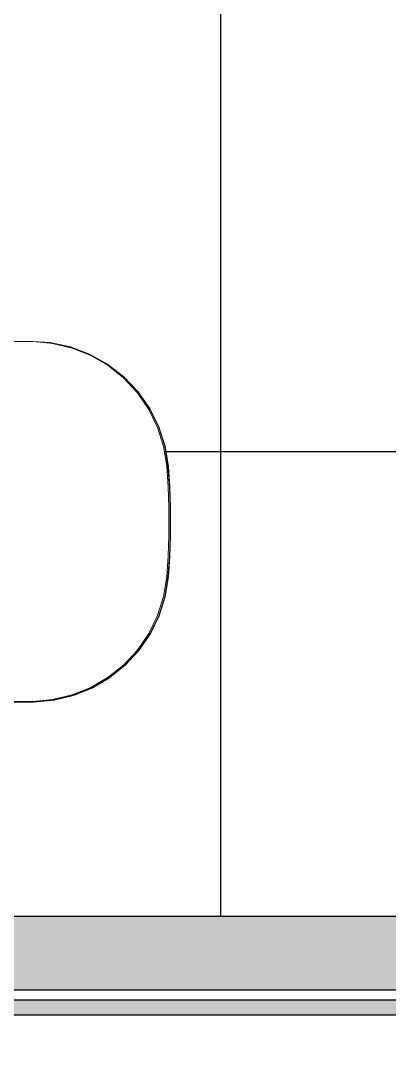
# Model space of a CAD drawing. Header units: millimetres. Extents: x 81693 to 98868, y 6565 to 11437.
# Drawn here: x 94736.7 to 94761.6, y 9782 to 9851.9 of the extents above; entities that cross this region are included whole.
import ezdxf

# ---------------------------------------------------------------- set-up
doc = ezdxf.new("R2010")
doc.units = ezdxf.units.MM
doc.layers.add('Hachuria - Moveis', color=1, linetype='Continuous')
doc.layers.add('Piso', color=55, linetype='Continuous')
for name, color, linetype, lineweight in [('Moveis', 1, 'Continuous', 9), ('Parede Baixa', 5, 'Continuous', 50), ('Pisos Externos', 15, 'Continuous', 9)]:
    doc.layers.add(name, color=color, linetype=linetype, lineweight=lineweight)

# ---------------------------------------------------------------- blocks, each defined once
blk = doc.blocks.new('u')
at = {"layer": 'Moveis', "invisible_edges": 3}
for points in [[(12556.06, 3322.43), (12633.55, 3335.55), (12556.09, 3322.4)], [(12556.06, 3322.43), (12633.55, 3335.55), (12556.09, 3322.4)], [(12556.06, 3322.43), (12633.55, 3335.55), (12556.09, 3322.4)], [(12556.06, 3322.43), (12633.55, 3335.55), (12556.09, 3322.4)], [(12556.06, 3322.43), (12633.55, 3335.55), (12556.09, 3322.4)], [(12556.09, 3322.4), (12633.55, 3335.55), (12556.23, 3322.31)], [(12556.09, 3322.4), (12633.55, 3335.55), (12556.23, 3322.31)], [(12556.09, 3322.4), (12633.55, 3335.55), (12556.23, 3322.31)], [(12556.09, 3322.4), (12633.55, 3335.55), (12556.23, 3322.31)], [(12556.09, 3322.4), (12633.55, 3335.55), (12556.23, 3322.31)], [(12556.23, 3322.31), (12633.55, 3335.55), (12556.26, 3322.28)], [(12556.23, 3322.31), (12633.55, 3335.55), (12556.26, 3322.28)], [(12556.23, 3322.31), (12633.55, 3335.55), (12556.26, 3322.28)], [(12556.23, 3322.31), (12633.55, 3335.55), (12556.26, 3322.28)], [(12556.23, 3322.31), (12633.55, 3335.55), (12556.26, 3322.28)], [(12556.26, 3322.28), (12633.55, 3335.55), (12556.36, 3322.19)], [(12556.26, 3322.28), (12633.55, 3335.55), (12556.36, 3322.19)], [(12556.26, 3322.28), (12633.55, 3335.55), (12556.36, 3322.19)], [(12556.26, 3322.28), (12633.55, 3335.55), (12556.36, 3322.19)], [(12556.26, 3322.28), (12633.55, 3335.55), (12556.36, 3322.19)], [(12556.36, 3322.19), (12633.55, 3335.55), (12556.38, 3322.17)], [(12556.36, 3322.19), (12633.55, 3335.55), (12556.38, 3322.17)], [(12556.36, 3322.19), (12633.55, 3335.55), (12556.38, 3322.17)], [(12556.36, 3322.19), (12633.55, 3335.55), (12556.38, 3322.17)], [(12556.36, 3322.19), (12633.55, 3335.55), (12556.38, 3322.17)], [(12556.38, 3322.17), (12633.55, 3335.55), (12556.49, 3322.03)], [(12556.38, 3322.17), (12633.55, 3335.55), (12556.49, 3322.03)], [(12556.38, 3322.17), (12633.55, 3335.55), (12556.49, 3322.03)], [(12556.38, 3322.17), (12633.55, 3335.55), (12556.49, 3322.03)], [(12556.38, 3322.17), (12633.55, 3335.55), (12556.49, 3322.03)], [(12556.49, 3322.03), (12633.55, 3335.55), (12556.59, 3321.88)], [(12556.49, 3322.03), (12633.55, 3335.55), (12556.59, 3321.88)], [(12556.49, 3322.03), (12633.55, 3335.55), (12556.59, 3321.88)], [(12556.49, 3322.03), (12633.55, 3335.55), (12556.59, 3321.88)], [(12556.49, 3322.03), (12633.55, 3335.55), (12556.59, 3321.88)], [(12556.59, 3321.88), (12633.55, 3335.55), (12556.6, 3321.85)], [(12556.59, 3321.88), (12633.55, 3335.55), (12556.6, 3321.85)], [(12556.59, 3321.88), (12633.55, 3335.55), (12556.6, 3321.85)], [(12556.59, 3321.88), (12633.55, 3335.55), (12556.6, 3321.85)], [(12556.59, 3321.88), (12633.55, 3335.55), (12556.6, 3321.85)], [(12556.6, 3321.85), (12633.55, 3335.55), (12556.68, 3321.7)], [(12556.6, 3321.85), (12633.55, 3335.55), (12556.68, 3321.7)], [(12556.6, 3321.85), (12633.55, 3335.55), (12556.68, 3321.7)], [(12556.6, 3321.85), (12633.55, 3335.55), (12556.68, 3321.7)], [(12556.6, 3321.85), (12633.55, 3335.55), (12556.68, 3321.7)], [(12556.68, 3321.7), (12633.55, 3335.55), (12556.68, 3321.68)], [(12556.68, 3321.68), (12633.55, 3335.55), (12556.75, 3321.5)], [(12556.68, 3321.7), (12633.55, 3335.55), (12556.68, 3321.68)], [(12556.68, 3321.68), (12633.55, 3335.55), (12556.75, 3321.5)], [(12556.68, 3321.7), (12633.55, 3335.55), (12556.68, 3321.68)], [(12556.68, 3321.68), (12633.55, 3335.55), (12556.75, 3321.5)], [(12556.68, 3321.7), (12633.55, 3335.55), (12556.68, 3321.68)], [(12556.68, 3321.68), (12633.55, 3335.55), (12556.75, 3321.5)], [(12556.68, 3321.7), (12633.55, 3335.55), (12556.68, 3321.68)], [(12556.68, 3321.68), (12633.55, 3335.55), (12556.75, 3321.5)], [(12556.75, 3321.5), (12633.55, 3335.55), (12556.8, 3321.31)], [(12556.75, 3321.5), (12633.55, 3335.55), (12556.8, 3321.31)], [(12556.75, 3321.5), (12633.55, 3335.55), (12556.8, 3321.31)], [(12556.75, 3321.5), (12633.55, 3335.55), (12556.8, 3321.31)], [(12556.75, 3321.5), (12633.55, 3335.55), (12556.8, 3321.31)], [(12556.8, 3321.31), (12633.55, 3335.55), (12556.82, 3321.11)], [(12556.8, 3321.31), (12633.55, 3335.55), (12556.82, 3321.11)], [(12556.8, 3321.31), (12633.55, 3335.55), (12556.82, 3321.11)], [(12556.8, 3321.31), (12633.55, 3335.55), (12556.82, 3321.11)], [(12556.8, 3321.31), (12633.55, 3335.55), (12556.82, 3321.11)], [(12556.82, 3321.11), (12633.55, 3335.55), (12556.83, 3320.92)], [(12556.82, 3321.11), (12633.55, 3335.55), (12556.83, 3320.92)], [(12556.82, 3321.11), (12633.55, 3335.55), (12556.83, 3320.92)], [(12556.82, 3321.11), (12633.55, 3335.55), (12556.83, 3320.92)], [(12556.82, 3321.11), (12633.55, 3335.55), (12556.83, 3320.92)], [(12556.83, 3320.92), (12633.55, 3335.55), (12556.83, 3308.18)], [(12556.83, 3320.92), (12633.55, 3335.55), (12556.83, 3308.18)], [(12556.83, 3320.92), (12633.55, 3335.55), (12556.83, 3308.18)], [(12556.83, 3320.92), (12633.55, 3335.55), (12556.83, 3308.18)], [(12556.83, 3320.92), (12633.55, 3335.55), (12556.83, 3308.18)]]:
    blk.add_3dface(points, dxfattribs=at)

msp = doc.modelspace()

# ---------------------------------------------------------------- hatches: boundary and pattern name
at = {"layer": 'Piso'}
h = msp.add_hatch(dxfattribs=at)
h.set_pattern_fill('ANSI37', color=256, scale=10, angle=45)
h.set_pattern_definition([(90, (52459.175, 5949.27), (-31.75, 8e-15), []), (180, (52459.175, 5949.27), (-1e-14, -31.75), [])])
edge = h.paths.add_edge_path()
edge.add_line((94806.0791, 9904.7209), (94805.0791, 9904.7209))
edge.add_line((94805.0791, 9904.7209), (94805.0791, 9903.3876))
edge.add_line((94805.0791, 9903.3876), (94798.4125, 9903.3876))
edge.add_line((94798.4125, 9903.3876), (94798.4125, 9856.3876))
edge.add_line((94798.4125, 9856.3876), (94800.7458, 9856.3876))
edge.add_line((94800.7458, 9856.3876), (94800.7458, 9857.3876))
edge.add_arc((94801.4125, 9857.3876), 0.6667, 90, 180, ccw=False)
edge.add_line((94801.4125, 9858.0542), (94802.8363, 9858.0542))
edge.add_line((94802.8363, 9858.0542), (94802.7911, 9858.009))
edge.add_line((94802.7911, 9858.009), (94803.5101, 9857.29))
edge.add_line((94803.5101, 9857.29), (94803.7458, 9856.7209))
edge.add_arc((94803.7458, 9856.3876), 0.3333, 0, 90, ccw=False)
edge.add_line((94804.0791, 9856.3876), (94804.0791, 9854.7209))
edge.add_arc((94803.7458, 9854.7209), 0.3333, -90, 0, ccw=False)
edge.add_line((94803.7458, 9854.3876), (94803.5101, 9853.8185))
edge.add_line((94803.5101, 9853.8185), (94802.7458, 9853.0542))
edge.add_line((94802.7458, 9853.0542), (94801.4125, 9853.0542))
edge.add_arc((94801.4125, 9853.7209), 0.6667, 180, 270, ccw=False)
edge.add_line((94800.7458, 9853.7209), (94800.7458, 9854.7209))
edge.add_line((94800.7458, 9854.7209), (94798.4125, 9854.7209))
edge.add_line((94798.4125, 9854.7209), (94798.4125, 9852.0542))
edge.add_line((94798.4125, 9852.0542), (94796.4125, 9852.0542))
edge.add_arc((94796.4125, 9904.7209), 52.6667, 181.450681, 270, ccw=False)
edge.add_line((94743.7627, 9903.3876), (94737.0791, 9903.3876))
edge.add_line((94737.0791, 9903.3876), (94737.0791, 9904.7209))
edge.add_line((94737.0791, 9904.7209), (94736.0791, 9904.7209))
edge.add_line((94736.0791, 9904.7209), (94736.0791, 9844.7209))
edge.add_line((94736.0791, 9844.7209), (94706.0791, 9844.7209))
edge.add_line((94706.0791, 9844.7209), (94706.0791, 9843.9373))
edge.add_line((94706.0791, 9843.9373), (94708.7216, 9843.9373))
edge.add_line((94708.7216, 9843.9373), (94708.7216, 9843.9209))
edge.add_line((94708.7216, 9843.9209), (94708.7216, 9842.7985))
edge.add_line((94708.7216, 9842.7985), (94708.9155, 9842.6667))
edge.add_line((94708.9155, 9842.6667), (94709.0733, 9842.4759))
edge.add_line((94709.0733, 9842.4759), (94709.0995, 9842.4235))
edge.add_line((94709.0995, 9842.4235), (94709.1421, 9842.3566))
edge.add_line((94709.1421, 9842.3566), (94709.2339, 9842.0998))
edge.add_line((94709.2339, 9842.0998), (94709.2812, 9841.7717))
edge.add_line((94709.2812, 9841.7717), (94709.2686, 9841.7711))
edge.add_line((94709.2686, 9841.7711), (94709.2686, 9833.1241))
edge.add_line((94709.2686, 9833.1241), (94709.1937, 9832.8199))
edge.add_line((94709.1937, 9832.8199), (94709.115, 9832.663))
edge.add_line((94709.115, 9832.663), (94709.0915, 9832.6017))
edge.add_line((94709.0915, 9832.6017), (94708.9155, 9832.3889))
edge.add_line((94708.9155, 9832.3889), (94708.6981, 9832.2411))
edge.add_line((94708.6981, 9832.2411), (94708.5544, 9832.2058))
edge.add_line((94708.5544, 9832.2058), (94708.3706, 9832.1408))
edge.add_line((94708.3706, 9832.1408), (94708.3923, 9832.1541))
edge.add_line((94708.3923, 9832.1541), (94708.2423, 9832.2828))
edge.add_line((94708.2423, 9832.2828), (94708.192, 9832.5212))
edge.add_line((94708.192, 9832.5212), (94708.3151, 9832.747))
edge.add_line((94708.3151, 9832.747), (94708.398, 9832.7183))
edge.add_line((94708.398, 9832.7183), (94708.424, 9832.7207))
edge.add_line((94708.424, 9832.7207), (94708.448, 9832.7251))
edge.add_line((94708.448, 9832.7251), (94708.5004, 9832.7496))
edge.add_line((94708.5004, 9832.7496), (94708.5517, 9832.7852))
edge.add_line((94708.5517, 9832.7852), (94708.5613, 9832.7957))
edge.add_line((94708.5613, 9832.7957), (94708.6056, 9832.8493))
edge.add_line((94708.6056, 9832.8493), (94708.6444, 9832.9103))
edge.add_line((94708.6444, 9832.9103), (94708.6722, 9832.9642))
edge.add_line((94708.6722, 9832.9642), (94708.6771, 9832.9778))
edge.add_line((94708.6771, 9832.9778), (94708.7033, 9833.0512))
edge.add_line((94708.7033, 9833.0512), (94708.7235, 9833.1397))
edge.add_line((94708.7235, 9833.1397), (94708.7311, 9833.2035))
edge.add_line((94708.7311, 9833.2035), (94708.7354, 9833.2942))
edge.add_line((94708.7354, 9833.2942), (94708.7354, 9841.2706))
edge.add_line((94708.7354, 9841.2706), (94706.0791, 9841.2706))
edge.add_line((94706.0791, 9841.2706), (94706.0791, 9821.3277))
edge.add_line((94706.0791, 9821.3277), (94706.2349, 9821.5307))
edge.add_line((94706.2349, 9821.5307), (94706.4137, 9821.5542))
edge.add_line((94706.4137, 9821.5542), (94707.7889, 9821.5542))
edge.add_line((94707.7889, 9821.5542), (94707.9902, 9821.3998))
edge.add_line((94707.9902, 9821.3998), (94708.0137, 9821.2209))
edge.add_line((94708.0137, 9821.2209), (94708.0137, 9820.5993))
edge.add_line((94708.0137, 9820.5993), (94709.1637, 9820.5993))
edge.add_line((94709.1637, 9820.5993), (94709.345, 9820.5993))
edge.add_line((94709.345, 9820.5993), (94709.345, 9819.3876))
edge.add_line((94709.345, 9819.3876), (94710.6804, 9819.3876))
edge.add_line((94710.6804, 9819.3876), (94710.6804, 9830.2433))
edge.add_line((94710.6804, 9830.2433), (94737.3117, 9830.2433))
edge.add_line((94737.3117, 9830.2433), (94737.5038, 9830.2295))
edge.add_line((94737.5038, 9830.2295), (94738.6954, 9830.1603))
edge.add_line((94738.6954, 9830.1603), (94740.0511, 9829.8714))
edge.add_line((94740.0511, 9829.8714), (94741.3485, 9829.3831))
edge.add_line((94741.3485, 9829.3831), (94742.5583, 9828.7064))
edge.add_line((94742.5583, 9828.7064), (94743.6533, 9827.8564))
edge.add_line((94743.6533, 9827.8564), (94744.609, 9826.8523))
edge.add_line((94744.609, 9826.8523), (94745.4039, 9825.7166))
edge.add_line((94745.4039, 9825.7166), (94746.02, 9824.4749))
edge.add_line((94746.02, 9824.4749), (94746.4437, 9823.155))
edge.add_line((94746.4437, 9823.155), (94746.6652, 9821.7866))
edge.add_line((94746.6652, 9821.7866), (94746.7603, 9820.3999))
edge.add_line((94746.7603, 9820.3999), (94746.8078, 9819.0108))
edge.add_line((94746.8078, 9819.0108), (94746.8137, 9818.3158))
edge.add_line((94746.8137, 9818.3158), (94746.8106, 9817.6692))
edge.add_line((94746.8106, 9817.6692), (94806.0791, 9817.6692))
edge.add_line((94806.0791, 9817.6692), (94806.0791, 9904.7209))
h.paths.add_polyline_path([(94709.2625, 9841.9016), (94709.2339, 9842.0998), (94709.2122, 9842.1605), (94709.2593, 9841.9692)], flags=17)
edge = h.paths.add_edge_path(flags=17)
edge.add_line((94796.4125, 9904.7209), (94743.7458, 9904.7209))
edge.add_arc((94796.4125, 9904.7209), 52.6667, 180, 270)
edge.add_line((94796.4125, 9852.0542), (94796.4125, 9854.7209))
edge.add_line((94796.4125, 9854.7209), (94794.0791, 9854.7209))
edge.add_line((94794.0791, 9854.7209), (94794.0791, 9853.7209))
edge.add_arc((94793.4125, 9853.7209), 0.6667, -90, 0, ccw=False)
edge.add_line((94793.4125, 9853.0542), (94792.0791, 9853.0542))
edge.add_line((94792.0791, 9853.0542), (94791.3148, 9853.8185))
edge.add_line((94791.3148, 9853.8185), (94791.0791, 9854.3876))
edge.add_arc((94791.0791, 9854.7209), 0.3333, 180, 270, ccw=False)
edge.add_line((94790.7458, 9854.7209), (94790.7458, 9856.3876))
edge.add_arc((94791.0791, 9856.3876), 0.3333, 90, 180, ccw=False)
edge.add_line((94791.0791, 9856.7209), (94791.3148, 9857.29))
edge.add_line((94791.3148, 9857.29), (94792.0791, 9858.0542))
edge.add_line((94792.0791, 9858.0542), (94793.4125, 9858.0542))
edge.add_arc((94793.4125, 9857.3876), 0.6667, 0, 90, ccw=False)
edge.add_line((94794.0791, 9857.3876), (94794.0791, 9856.3876))
edge.add_line((94794.0791, 9856.3876), (94796.4125, 9856.3876))
edge.add_line((94796.4125, 9856.3876), (94796.4125, 9904.7209))
edge = h.paths.add_edge_path()
edge.add_line((94806.0791, 9817.6692), (94746.8106, 9817.6692))
edge.add_line((94746.8106, 9817.6692), (94746.8078, 9817.0977))
edge.add_line((94746.8078, 9817.0977), (94746.7603, 9815.7086))
edge.add_line((94746.7603, 9815.7086), (94746.6652, 9814.3219))
edge.add_line((94746.6652, 9814.3219), (94746.4502, 9812.9807))
edge.add_line((94746.4502, 9812.9807), (94746.0409, 9811.6855))
edge.add_line((94746.0409, 9811.6855), (94745.4463, 9810.4642))
edge.add_line((94745.4463, 9810.4642), (94744.6793, 9809.3432))
edge.add_line((94744.6793, 9809.3432), (94743.7563, 9808.3466))
edge.add_line((94743.7563, 9808.3466), (94742.6973, 9807.496))
edge.add_line((94742.6973, 9807.496), (94741.5251, 9806.8097))
edge.add_line((94741.5251, 9806.8097), (94740.265, 9806.3025))
edge.add_line((94740.265, 9806.3025), (94738.9442, 9805.9854))
edge.add_line((94738.9442, 9805.9854), (94737.5912, 9805.8652))
edge.add_line((94737.5912, 9805.8652), (94715.9452, 9805.8652))
edge.add_arc((94759.1715, 9867.48), 75.2655, 234.948158, 300.701966)
edge.add_line((94797.6, 9802.7641), (94759.9853, 9802.7641))
edge.add_arc((94756.652, 9802.7641), 3.3333, -180, 0, ccw=False)
edge.add_arc((94756.652, 9802.7641), 3.3333, 0, 180, ccw=False)
edge.add_line((94759.9853, 9802.7641), (94797.6, 9802.7641))
edge.add_arc((94759.1715, 9867.48), 75.2655, 300.701966, 308.552319)
edge.add_line((94806.0791, 9808.6194), (94806.0791, 9817.6692))
edge = h.paths.add_edge_path()
edge.add_arc((94759.1715, 9867.48), 75.2655, 234.948158, 308.552319, ccw=False)
edge.add_line((94715.9452, 9805.8652), (94710.6804, 9805.8652))
edge.add_line((94710.6804, 9805.8652), (94710.6804, 9809.9169))
edge.add_arc((94759.1715, 9867.48), 75.2655, 225.138009, 229.889217, ccw=False)
edge.add_line((94706.0791, 9814.1312), (94706.0791, 9801.2317))
edge.add_line((94706.0791, 9801.2317), (94706.6908, 9801.2317))
edge.add_line((94706.6908, 9801.2317), (94706.8176, 9801.3943))
edge.add_line((94706.8176, 9801.3943), (94707.0895, 9801.4265))
edge.add_line((94707.0895, 9801.4265), (94707.2671, 9801.2856))
edge.add_line((94707.2671, 9801.2856), (94707.3479, 9801.0831))
edge.add_line((94707.3479, 9801.0831), (94707.3309, 9801.1054))
edge.add_line((94707.3309, 9801.1054), (94707.4762, 9800.5357))
edge.add_line((94707.4762, 9800.5357), (94707.9789, 9800.5385))
edge.add_line((94707.9789, 9800.5385), (94707.9789, 9800.6383))
edge.add_line((94707.9789, 9800.6383), (94709.5119, 9800.6383))
edge.add_line((94709.5119, 9800.6383), (94709.5119, 9802.1046))
edge.add_line((94709.5119, 9802.1046), (94709.6311, 9802.1046))
edge.add_line((94709.6311, 9802.1046), (94709.7598, 9802.1046))
edge.add_line((94709.7598, 9802.1046), (94709.8754, 9802.1046))
edge.add_line((94709.8754, 9802.1046), (94709.895, 9802.1046))
edge.add_line((94709.895, 9802.1046), (94709.9127, 9802.1046))
edge.add_line((94709.9127, 9802.1046), (94709.9282, 9802.1046))
edge.add_line((94709.9282, 9802.1046), (94709.959, 9802.1046))
edge.add_line((94709.959, 9802.1046), (94710.0319, 9802.1046))
edge.add_line((94710.0319, 9802.1046), (94710.0319, 9800.6383))
edge.add_line((94710.0319, 9800.6383), (94710.3122, 9800.6383))
edge.add_line((94710.3122, 9800.6383), (94710.3122, 9798.385))
edge.add_line((94710.3122, 9798.385), (94708.0214, 9798.385))
edge.add_line((94708.0214, 9798.385), (94708.1557, 9797.8723))
edge.add_line((94708.1557, 9797.8723), (94708.2824, 9797.3758))
edge.add_line((94708.2824, 9797.3758), (94708.7164, 9797.3758))
edge.add_line((94708.7164, 9797.3758), (94708.7516, 9797.3844))
edge.add_line((94708.7516, 9797.3844), (94708.9513, 9797.4435))
edge.add_line((94708.9513, 9797.4435), (94709.1877, 9797.4595))
edge.add_line((94709.1877, 9797.4595), (94709.5163, 9797.5318))
edge.add_line((94709.5163, 9797.5318), (94709.4969, 9797.5248))
edge.add_line((94709.4969, 9797.5248), (94709.4954, 9797.5225))
edge.add_line((94709.4954, 9797.5225), (94709.6576, 9797.5515))
edge.add_line((94709.6576, 9797.5515), (94710.041, 9797.6103))
edge.add_line((94710.041, 9797.6103), (94710.431, 9797.6517))
edge.add_line((94710.431, 9797.6517), (94710.431, 9797.6506))
edge.add_line((94710.431, 9797.6506), (94710.902, 9797.6679))
edge.add_line((94710.902, 9797.6679), (94710.909, 9797.6463))
edge.add_line((94710.909, 9797.6463), (94711.3956, 9797.6463))
edge.add_line((94711.3956, 9797.6463), (94711.4165, 9797.6463))
edge.add_line((94711.4165, 9797.6463), (94711.7626, 9797.6463))
edge.add_line((94711.7626, 9797.6463), (94711.8981, 9797.3853))
edge.add_line((94711.8981, 9797.3853), (94711.9623, 9797.1317))
edge.add_line((94711.9623, 9797.1317), (94712.0064, 9796.8356))
edge.add_line((94712.0064, 9796.8356), (94712.0342, 9796.4906))
edge.add_line((94712.0342, 9796.4906), (94712.0438, 9796.1202))
edge.add_line((94712.0438, 9796.1202), (94712.0338, 9795.7246))
edge.add_line((94712.0338, 9795.7246), (94712.0325, 9795.7246))
edge.add_line((94712.0325, 9795.7246), (94712.0031, 9795.3556))
edge.add_line((94712.0031, 9795.3556), (94711.9998, 9795.3556))
edge.add_line((94711.9998, 9795.3556), (94711.9385, 9794.9415))
edge.add_line((94711.9385, 9794.9415), (94711.8825, 9794.8349))
edge.add_line((94711.8825, 9794.8349), (94711.7898, 9794.6232))
edge.add_line((94711.7898, 9794.6232), (94711.6473, 9794.5888))
edge.add_line((94711.6473, 9794.5888), (94711.4165, 9794.5888))
edge.add_line((94711.4165, 9794.5888), (94710.8101, 9794.5888))
edge.add_line((94710.8101, 9794.5888), (94710.8005, 9794.5832))
edge.add_line((94710.8005, 9794.5832), (94710.4153, 9794.5974))
edge.add_line((94710.4153, 9794.5974), (94709.97, 9794.6446))
edge.add_line((94709.97, 9794.6446), (94709.9693, 9794.6481))
edge.add_line((94709.9693, 9794.6481), (94709.4983, 9794.7203))
edge.add_line((94709.4983, 9794.7203), (94709.4969, 9794.7226))
edge.add_line((94709.4969, 9794.7226), (94709.4853, 9794.7267))
edge.add_line((94709.4853, 9794.7267), (94709.1586, 9794.7899))
edge.add_line((94709.1586, 9794.7899), (94708.9383, 9794.8048))
edge.add_line((94708.9383, 9794.8048), (94708.9664, 9794.6948))
edge.add_line((94708.9664, 9794.6948), (94709.022, 9794.4767))
edge.add_line((94709.022, 9794.4767), (94708.9225, 9794.2417))
edge.add_line((94708.9225, 9794.2417), (94708.6684, 9794.1397))
edge.add_line((94708.6684, 9794.1397), (94708.4164, 9794.2489))
edge.add_line((94708.4164, 9794.2489), (94708.3175, 9794.4967))
edge.add_line((94708.3175, 9794.4967), (94708.3346, 9794.4744))
edge.add_line((94708.3346, 9794.4744), (94708.3204, 9794.53))
edge.add_line((94708.3204, 9794.53), (94708.2319, 9794.8768))
edge.add_line((94708.2319, 9794.8768), (94706.0791, 9794.8768))
edge.add_line((94706.0791, 9794.8768), (94706.0791, 9791.3876))
edge.add_line((94706.0791, 9791.3876), (94806.0791, 9791.3876))
edge.add_line((94806.0791, 9791.3876), (94806.0791, 9808.6194))
h.paths.add_polyline_path([(94749.694, 9817.6692), (94806.0753, 9817.6692)], flags=16)
h.paths.add_polyline_path([(94796.4523, 9863.17), (94776.0132, 9863.17)], flags=17)
h.paths.add_polyline_path([(94759.0576, 9801.7424), (94759.0576, 9813.2375)], flags=17)
h = msp.add_hatch(dxfattribs=at)
h.set_pattern_fill('ANSI37', color=256, scale=13.333333, angle=45)
h.set_pattern_definition([(90, (41725.17, 5949.27), (-42.333333, 2e-14), []), (180, (41725.17, 5949.27), (-2e-14, -42.333333), [])])
h.paths.add_polyline_path([(94806.0791, 9784.7209), (94706.0791, 9784.7209), (94706.0791, 9763.3876), (94706.7275, 9763.1513), (94706.7894, 9763.078), (94706.8129, 9763.0089), (94706.8129, 9762.3648), (94706.8129, 9760.1663), (94708.066, 9760.1663), (94708.2059, 9760.061), (94708.3537, 9759.9723), (94708.5091, 9759.9004), (94708.672, 9759.8447), (94708.8427, 9759.8058), (94708.9513, 9759.7842), (94709.0583, 9759.7574), (94709.1637, 9759.7254), (94709.2675, 9759.688), (94709.3697, 9759.6454), (94709.3697, 9759.9242), (94711.2791, 9759.9242), (94711.2791, 9759.3876), (94724.7202, 9759.3876), (94724.7202, 9765.3741), (94739.3307, 9765.3741), (94739.3307, 9750.7344), (94724.7202, 9750.7344), (94724.7202, 9756.7209), (94711.2791, 9756.7209), (94711.2791, 9756.1842), (94709.3697, 9756.1842), (94709.3697, 9756.4631), (94709.2675, 9756.4205), (94709.1637, 9756.3831), (94709.0583, 9756.3511), (94708.9513, 9756.3243), (94708.8427, 9756.3027), (94708.672, 9756.2638), (94708.509, 9756.208), (94708.3536, 9756.1359), (94708.2059, 9756.0475), (94708.066, 9755.9422), (94706.8129, 9755.9422), (94706.8129, 9753.7437), (94706.8129, 9753.0795), (94706.7654, 9752.9961), (94706.7086, 9752.9503), (94706.0791, 9752.7209), (94706.0791, 9731.3876), (94806.0791, 9731.3876)])
at = {"layer": 'Pisos Externos'}
h = msp.add_hatch(dxfattribs=at)
h.set_pattern_fill('AR-SAND', color=256, scale=0.033333, angle=135)
h.set_pattern_definition([(172.5, (41725.1694, 5949.2691), (-1.115844964, -1.191271162), [0, -1.286933333, 0, -1.439333333, 0, -1.375833333]), (142.5, (41725.1694, 5949.2691), (-2.749109504, -0.63003643), [0, -0.694266667, 0, -1.159933333, 0, -0.4445]), (102.5, (41725.9058, 5948.5327), (-1.867774373, 1.86099942), [0, -0.423333333, 0, -1.524, 0, -1.989666667]), (92.5, (41725.9058, 5948.5327), (-2.32516927, 1.27427036), [0, -0.211666667, 0, -0.999066667, 0, -1.143])])
h.paths.add_polyline_path([(94806.0791, 9791.3876), (94706.0791, 9791.3876), (94706.0791, 9787.4992), (94706.4053, 9787.4992), (94706.4053, 9786.6993), (94707.8389, 9786.6993), (94707.8389, 9786.9925), (94707.9324, 9786.9925), (94708.0498, 9786.9925), (94708.109, 9786.9925), (94708.2281, 9786.9925), (94708.3345, 9786.9925), (94708.3675, 9786.9925), (94708.3791, 9786.9925), (94708.3791, 9786.6993), (94710.2328, 9786.6993), (94710.2328, 9786.9925), (94710.2445, 9786.9925), (94710.2774, 9786.9925), (94710.3263, 9786.9925), (94710.4437, 9786.9925), (94710.503, 9786.9925), (94710.622, 9786.9925), (94710.7285, 9786.9925), (94710.7615, 9786.9925), (94710.7731, 9786.9925), (94710.7731, 9786.6993), (94712.2985, 9786.6993), (94712.2985, 9786.406), (94765.7538, 9786.4061), (94765.7538, 9785.7024), (94711.1015, 9785.7024), (94711.1015, 9785.409), (94710.9262, 9785.409), (94710.8022, 9785.409), (94710.6579, 9785.409), (94710.503, 9785.409), (94710.3481, 9785.409), (94710.2037, 9785.409), (94710.0798, 9785.409), (94709.9847, 9785.409), (94709.9249, 9785.409), (94709.9045, 9785.409), (94709.9045, 9785.7024), (94708.7075, 9785.7024), (94708.7075, 9785.409), (94708.5322, 9785.409), (94708.4082, 9785.409), (94708.2639, 9785.409), (94708.109, 9785.409), (94707.9541, 9785.409), (94707.8098, 9785.409), (94707.6858, 9785.409), (94707.5907, 9785.409), (94707.5309, 9785.409), (94707.5105, 9785.409), (94707.5105, 9785.7024), (94706.0791, 9785.7024), (94706.0791, 9784.7209), (94806.0791, 9784.7209), (94806.0791, 9787.0062), (94763.7378, 9787.0062), (94763.7378, 9787.7099), (94806.0791, 9787.7099)])
h.paths.add_polyline_path([(94797.7458, 9911.3876), (94744.4125, 9911.3876), (94744.4125, 9906.7209), (94797.7458, 9906.7209)])

# ---------------------------------------------------------------- linework, layer by layer
at = {"layer": 'Hachuria - Moveis'}
msp.add_lwpolyline([(94712.2985, 9786.406), (94765.7538, 9786.4061), (94765.7538, 9785.7024), (94711.1015, 9785.7024), (94711.0811, 9785.7024), (94711.0811, 9785.409), (94711.0213, 9785.409)], dxfattribs=at)
at = {"layer": 'Moveis'}
for p, q in [((94737.3117, 9830.2433), (94710.6804, 9830.2433)), ((94737.5038, 9830.2295), (94716.4075, 9830.2295)), ((94737.3117, 9830.2433), (94737.5038, 9830.2295)), ((94738.4375, 9830.1465), (94737.5038, 9830.2295)), ((94737.5038, 9830.2295), (94738.6954, 9830.1603)), ((94738.6912, 9830.1313), (94738.4375, 9830.1465)), ((94738.7503, 9830.1187), (94738.4375, 9830.1465)), ((94738.6912, 9830.1313), (94738.7503, 9830.1187)), ((94738.6954, 9830.1603), (94740.0511, 9829.8714)), ((94738.8524, 9830.1097), (94738.7503, 9830.1187)), ((94738.8524, 9830.1097), (94739.321, 9829.9972)), ((94739.321, 9829.9972), (94740.0427, 9829.8434)), ((94739.321, 9829.9972), (94740.169, 9829.7935)), ((94740.0427, 9829.8434), (94740.169, 9829.7935)), ((94740.0511, 9829.8714), (94741.3485, 9829.3831)), ((94741.4251, 9829.2879), (94740.169, 9829.7935)), ((94740.169, 9829.7935), (94741.336, 9829.3566)), ((94742.542, 9828.682), (94741.336, 9829.3566)), ((94741.3485, 9829.3831), (94742.5583, 9828.7064)), ((94742.5935, 9828.6038), (94741.4251, 9829.2879)), ((94742.542, 9828.682), (94743.6336, 9827.8348)), ((94742.5583, 9828.7064), (94743.6533, 9827.8564)), ((94742.5935, 9828.6038), (94743.6492, 9827.7559)), ((94744.5863, 9826.8338), (94743.6336, 9827.8348)), ((94743.6533, 9827.8564), (94744.609, 9826.8523)), ((94744.5692, 9826.7625), (94743.6492, 9827.7559)), ((94744.5692, 9826.7625), (94745.3338, 9825.645)), ((94744.5863, 9826.8338), (94745.3786, 9825.7017)), ((94744.609, 9826.8523), (94745.4039, 9825.7166)), ((94745.9265, 9824.4276), (94745.3338, 9825.645)), ((94745.3786, 9825.7017), (94745.9929, 9824.4639)), ((94745.4039, 9825.7166), (94746.02, 9824.4749)), ((94746.3344, 9823.1365), (94745.9265, 9824.4276)), ((94746.4152, 9823.1482), (94745.9929, 9824.4639)), ((94746.02, 9824.4749), (94746.4437, 9823.155)), ((94746.3344, 9823.1365), (94746.5488, 9821.7996)), ((94746.4152, 9823.1482), (94746.6361, 9821.7841)), ((94746.4437, 9823.155), (94746.6652, 9821.7866)), ((94746.6438, 9820.4139), (94746.5488, 9821.7996)), ((94746.731, 9820.3984), (94746.6361, 9821.7841)), ((94746.6652, 9821.7866), (94746.7603, 9820.3999)), ((94746.6438, 9820.4139), (94746.6913, 9819.0258)), ((94746.7785, 9819.0103), (94746.731, 9820.3984)), ((94746.7603, 9820.3999), (94746.8078, 9819.0108)), ((94746.6913, 9819.0258), (94746.6913, 9817.1137)), ((94746.7785, 9817.0982), (94746.7785, 9819.0103)), ((94746.8078, 9819.0108), (94746.8137, 9818.3158)), ((94746.8137, 9818.3158), (94746.8078, 9817.0977)), ((94746.6913, 9817.1137), (94746.6438, 9815.7256)), ((94746.731, 9815.7101), (94746.7785, 9817.0982)), ((94746.8078, 9817.0977), (94746.7603, 9815.7086)), ((94746.6438, 9815.7256), (94746.5488, 9814.3399)), ((94746.731, 9815.7101), (94746.6361, 9814.3244)), ((94746.7603, 9815.7086), (94746.6652, 9814.3219)), ((94746.3344, 9813.003), (94746.5488, 9814.3399)), ((94746.4217, 9812.9875), (94746.6361, 9814.3244)), ((94746.6652, 9814.3219), (94746.4502, 9812.9807)), ((94746.3344, 9813.003), (94745.9265, 9811.7119)), ((94746.4217, 9812.9875), (94746.0137, 9811.6964)), ((94746.4502, 9812.9807), (94746.0409, 9811.6855)), ((94745.3338, 9810.4945), (94745.9265, 9811.7119)), ((94746.0137, 9811.6964), (94745.4211, 9810.479)), ((94746.0409, 9811.6855), (94745.4463, 9810.4642)), ((94744.5692, 9809.377), (94745.3338, 9810.4945)), ((94744.6565, 9809.3615), (94745.4211, 9810.479)), ((94745.4463, 9810.4642), (94744.6793, 9809.3432)), ((94744.5692, 9809.377), (94743.6492, 9808.3836)), ((94744.6565, 9809.3615), (94743.7364, 9808.3681)), ((94744.6793, 9809.3432), (94743.7563, 9808.3466)), ((94742.5935, 9807.5357), (94743.6492, 9808.3836)), ((94742.6808, 9807.5202), (94743.7364, 9808.3681)), ((94743.7563, 9808.3466), (94742.6973, 9807.496)), ((94742.5935, 9807.5357), (94741.4251, 9806.8516)), ((94742.6808, 9807.5202), (94741.5123, 9806.8361)), ((94742.6973, 9807.496), (94741.5251, 9806.8097)), ((94738.8524, 9806.0299), (94740.169, 9806.346)), ((94738.9397, 9806.0143), (94740.2563, 9806.3305)), ((94740.265, 9806.3025), (94738.9442, 9805.9854)), ((94740.169, 9806.346), (94741.4251, 9806.8516)), ((94741.5123, 9806.8361), (94740.2563, 9806.3305)), ((94741.5251, 9806.8097), (94740.265, 9806.3025)), ((94737.591, 9805.8945), (94710.6804, 9805.8945)), ((94737.5912, 9805.8652), (94710.6804, 9805.8652)), ((94716.1688, 9805.91), (94737.5038, 9805.91)), ((94738.8524, 9806.0299), (94737.5038, 9805.91)), ((94738.9397, 9806.0143), (94737.591, 9805.8945)), ((94738.9442, 9805.9854), (94737.5912, 9805.8652))]:
    msp.add_line(p, q, dxfattribs=at)
for points, invisible_edges in [([(94710.6804, 9830.2433), (94760.4137, 9851.7927), (94737.3117, 9830.2433)], 3), ([(94710.6804, 9830.2433), (94760.4137, 9851.7927), (94737.3117, 9830.2433)], 3), ([(94710.6804, 9830.2433), (94760.4137, 9851.7927), (94737.3117, 9830.2433)], 3), ([(94710.6804, 9830.2433), (94760.4137, 9851.7927), (94737.3117, 9830.2433)], 3), ([(94710.6804, 9830.2433), (94760.4137, 9851.7927), (94737.3117, 9830.2433)], 3), ([(94737.3117, 9830.2433), (94760.4137, 9851.7927), (94737.5038, 9830.2295)], 3), ([(94737.3117, 9830.2433), (94760.4137, 9851.7927), (94737.5038, 9830.2295)], 3), ([(94737.3117, 9830.2433), (94760.4137, 9851.7927), (94737.5038, 9830.2295)], 3), ([(94737.3117, 9830.2433), (94760.4137, 9851.7927), (94737.5038, 9830.2295)], 3), ([(94737.3117, 9830.2433), (94760.4137, 9851.7927), (94737.5038, 9830.2295)], 3), ([(94737.5038, 9830.2295), (94760.4137, 9851.7927), (94738.6954, 9830.1603)], 3), ([(94737.5038, 9830.2295), (94760.4137, 9851.7927), (94738.6954, 9830.1603)], 3), ([(94737.5038, 9830.2295), (94760.4137, 9851.7927), (94738.6954, 9830.1603)], 3), ([(94737.5038, 9830.2295), (94760.4137, 9851.7927), (94738.6954, 9830.1603)], 3), ([(94737.5038, 9830.2295), (94760.4137, 9851.7927), (94738.6954, 9830.1603)], 3), ([(94738.6954, 9830.1603), (94760.4137, 9851.7927), (94740.0511, 9829.8714)], 3), ([(94738.6954, 9830.1603), (94760.4137, 9851.7927), (94740.0511, 9829.8714)], 3), ([(94738.6954, 9830.1603), (94760.4137, 9851.7927), (94740.0511, 9829.8714)], 3), ([(94738.6954, 9830.1603), (94760.4137, 9851.7927), (94740.0511, 9829.8714)], 3), ([(94738.6954, 9830.1603), (94760.4137, 9851.7927), (94740.0511, 9829.8714)], 3), ([(94740.0511, 9829.8714), (94760.4137, 9851.7927), (94741.3485, 9829.3831)], 3), ([(94740.0511, 9829.8714), (94760.4137, 9851.7927), (94741.3485, 9829.3831)], 3), ([(94740.0511, 9829.8714), (94760.4137, 9851.7927), (94741.3485, 9829.3831)], 3), ([(94740.0511, 9829.8714), (94760.4137, 9851.7927), (94741.3485, 9829.3831)], 3), ([(94740.0511, 9829.8714), (94760.4137, 9851.7927), (94741.3485, 9829.3831)], 3), ([(94741.3485, 9829.3831), (94760.4137, 9851.7927), (94742.5583, 9828.7064)], 3), ([(94741.3485, 9829.3831), (94760.4137, 9851.7927), (94742.5583, 9828.7064)], 3), ([(94741.3485, 9829.3831), (94760.4137, 9851.7927), (94742.5583, 9828.7064)], 3), ([(94741.3485, 9829.3831), (94760.4137, 9851.7927), (94742.5583, 9828.7064)], 3), ([(94741.3485, 9829.3831), (94760.4137, 9851.7927), (94742.5583, 9828.7064)], 3), ([(94742.5583, 9828.7064), (94760.4137, 9851.7927), (94743.6533, 9827.8564)], 3), ([(94742.5583, 9828.7064), (94760.4137, 9851.7927), (94743.6533, 9827.8564)], 3), ([(94742.5583, 9828.7064), (94760.4137, 9851.7927), (94743.6533, 9827.8564)], 3), ([(94742.5583, 9828.7064), (94760.4137, 9851.7927), (94743.6533, 9827.8564)], 3), ([(94742.5583, 9828.7064), (94760.4137, 9851.7927), (94743.6533, 9827.8564)], 3), ([(94743.6533, 9827.8564), (94760.4137, 9851.7927), (94744.609, 9826.8523)], 3), ([(94743.6533, 9827.8564), (94760.4137, 9851.7927), (94744.609, 9826.8523)], 3), ([(94743.6533, 9827.8564), (94760.4137, 9851.7927), (94744.609, 9826.8523)], 3), ([(94743.6533, 9827.8564), (94760.4137, 9851.7927), (94744.609, 9826.8523)], 3), ([(94743.6533, 9827.8564), (94760.4137, 9851.7927), (94744.609, 9826.8523)], 3), ([(94744.609, 9826.8523), (94760.4137, 9851.7927), (94745.4039, 9825.7166)], 3), ([(94744.609, 9826.8523), (94760.4137, 9851.7927), (94745.4039, 9825.7166)], 3), ([(94744.609, 9826.8523), (94760.4137, 9851.7927), (94745.4039, 9825.7166)], 3), ([(94744.609, 9826.8523), (94760.4137, 9851.7927), (94745.4039, 9825.7166)], 3), ([(94744.609, 9826.8523), (94760.4137, 9851.7927), (94745.4039, 9825.7166)], 3), ([(94745.4039, 9825.7166), (94760.4137, 9851.7927), (94746.02, 9824.4749)], 3), ([(94745.4039, 9825.7166), (94760.4137, 9851.7927), (94746.02, 9824.4749)], 3), ([(94745.4039, 9825.7166), (94760.4137, 9851.7927), (94746.02, 9824.4749)], 3), ([(94745.4039, 9825.7166), (94760.4137, 9851.7927), (94746.02, 9824.4749)], 3), ([(94745.4039, 9825.7166), (94760.4137, 9851.7927), (94746.02, 9824.4749)], 3), ([(94746.02, 9824.4749), (94760.4137, 9851.7927), (94746.4437, 9823.155)], 3), ([(94746.02, 9824.4749), (94760.4137, 9851.7927), (94746.4437, 9823.155)], 3), ([(94746.02, 9824.4749), (94760.4137, 9851.7927), (94746.4437, 9823.155)], 3), ([(94746.02, 9824.4749), (94760.4137, 9851.7927), (94746.4437, 9823.155)], 3), ([(94746.02, 9824.4749), (94760.4137, 9851.7927), (94746.4437, 9823.155)], 3), ([(94746.4437, 9823.155), (94760.4137, 9851.7927), (94746.6652, 9821.7866)], 3), ([(94746.4437, 9823.155), (94760.4137, 9851.7927), (94746.6652, 9821.7866)], 3), ([(94746.4437, 9823.155), (94760.4137, 9851.7927), (94746.6652, 9821.7866)], 3), ([(94746.4437, 9823.155), (94760.4137, 9851.7927), (94746.6652, 9821.7866)], 3), ([(94746.4437, 9823.155), (94760.4137, 9851.7927), (94746.6652, 9821.7866)], 3), ([(94746.6652, 9821.7866), (94760.4137, 9851.7927), (94746.7603, 9820.3999)], 3), ([(94746.6652, 9821.7866), (94760.4137, 9851.7927), (94746.7603, 9820.3999)], 3), ([(94746.6652, 9821.7866), (94760.4137, 9851.7927), (94746.7603, 9820.3999)], 3), ([(94746.6652, 9821.7866), (94760.4137, 9851.7927), (94746.7603, 9820.3999)], 3), ([(94746.6652, 9821.7866), (94760.4137, 9851.7927), (94746.7603, 9820.3999)], 3), ([(94746.7603, 9820.3999), (94760.4137, 9851.7927), (94746.8078, 9819.0108)], 3), ([(94746.7603, 9820.3999), (94760.4137, 9851.7927), (94746.8078, 9819.0108)], 3), ([(94746.7603, 9820.3999), (94760.4137, 9851.7927), (94746.8078, 9819.0108)], 3), ([(94746.7603, 9820.3999), (94760.4137, 9851.7927), (94746.8078, 9819.0108)], 3), ([(94746.7603, 9820.3999), (94760.4137, 9851.7927), (94746.8078, 9819.0108)], 3), ([(94746.8078, 9819.0108), (94760.4137, 9851.7927), (94746.8137, 9818.3158)], 3), ([(94746.8078, 9819.0108), (94760.4137, 9851.7927), (94746.8137, 9818.3158)], 3), ([(94746.8078, 9819.0108), (94760.4137, 9851.7927), (94746.8137, 9818.3158)], 3), ([(94746.8078, 9819.0108), (94760.4137, 9851.7927), (94746.8137, 9818.3158)], 3), ([(94746.8078, 9819.0108), (94760.4137, 9851.7927), (94746.8137, 9818.3158)], 3), ([(94716.4075, 9830.2295), (94710.6804, 9830.2433), (94737.3117, 9830.2433)], 13), ([(94716.1688, 9805.91), (94716.2521, 9830.1134), (94737.5038, 9805.91)], 3), ([(94737.5038, 9805.91), (94716.2521, 9830.1134), (94716.3867, 9830.214)], 13), ([(94737.5038, 9805.91), (94716.3867, 9830.214), (94716.4075, 9830.2295)], 13), ([(94716.4075, 9830.2295), (94737.3117, 9830.2433), (94737.5038, 9830.2295)], 1), ([(94737.5038, 9805.91), (94716.4075, 9830.2295), (94737.5038, 9830.2295)], 13), ([(94738.6954, 9830.1603), (94738.4375, 9830.1465), (94737.5038, 9830.2295)], 1), ([(94737.5038, 9805.91), (94737.5038, 9830.2295), (94738.8524, 9806.0299)], 3), ([(94738.8524, 9806.0299), (94737.5038, 9830.2295), (94738.4375, 9830.1465)], 13), ([(94738.4375, 9830.1465), (94738.6954, 9830.1603), (94738.6912, 9830.1313)], 3), ([(94738.8524, 9806.0299), (94738.4375, 9830.1465), (94738.7503, 9830.1187)], 13), ([(94738.6912, 9830.1313), (94738.6954, 9830.1603), (94738.7503, 9830.1187)], 3), ([(94738.7503, 9830.1187), (94738.6954, 9830.1603), (94738.8524, 9830.1097)], 3), ([(94738.8524, 9830.1097), (94738.6954, 9830.1603), (94740.0511, 9829.8714)], 13), ([(94738.8524, 9806.0299), (94738.7503, 9830.1187), (94738.8524, 9830.1097)], 13), ([(94738.8524, 9830.1097), (94740.0511, 9829.8714), (94739.321, 9829.9972)], 3), ([(94738.8524, 9806.0299), (94738.8524, 9830.1097), (94740.169, 9806.346)], 3), ([(94740.169, 9806.346), (94738.8524, 9830.1097), (94739.321, 9829.9972)], 13), ([(94739.321, 9829.9972), (94740.0511, 9829.8714), (94740.0427, 9829.8434)], 3), ([(94740.169, 9806.346), (94739.321, 9829.9972), (94740.169, 9829.7935)], 13), ([(94740.0427, 9829.8434), (94740.0511, 9829.8714), (94740.169, 9829.7935)], 3), ([(94740.169, 9829.7935), (94740.0511, 9829.8714), (94741.3485, 9829.3831)], 13), ([(94740.169, 9829.7935), (94741.3485, 9829.3831), (94741.336, 9829.3566)], 3), ([(94740.169, 9806.346), (94740.169, 9829.7935), (94741.4251, 9806.8516)], 3), ([(94741.4251, 9806.8516), (94740.169, 9829.7935), (94741.4251, 9829.2879)], 13), ([(94741.336, 9829.3566), (94741.4251, 9829.2879), (94740.169, 9829.7935)], 1), ([(94741.336, 9829.3566), (94741.3485, 9829.3831), (94742.542, 9828.682)], 3), ([(94741.4251, 9829.2879), (94741.336, 9829.3566), (94742.542, 9828.682)], 13), ([(94742.542, 9828.682), (94741.3485, 9829.3831), (94742.5583, 9828.7064)], 13), ([(94741.4251, 9806.8516), (94741.4251, 9829.2879), (94742.5935, 9807.5357)], 3), ([(94742.5935, 9807.5357), (94741.4251, 9829.2879), (94742.5935, 9828.6038)], 13), ([(94741.4251, 9829.2879), (94742.542, 9828.682), (94742.5935, 9828.6038)], 3), ([(94742.542, 9828.682), (94742.5583, 9828.7064), (94743.6336, 9827.8348)], 3), ([(94742.5935, 9828.6038), (94742.542, 9828.682), (94743.6336, 9827.8348)], 13), ([(94743.6336, 9827.8348), (94742.5583, 9828.7064), (94743.6533, 9827.8564)], 13), ([(94742.5935, 9807.5357), (94742.5935, 9828.6038), (94743.6492, 9808.3836)], 3), ([(94743.6492, 9808.3836), (94742.5935, 9828.6038), (94743.6492, 9827.7559)], 13), ([(94742.5935, 9828.6038), (94743.6336, 9827.8348), (94743.6492, 9827.7559)], 3), ([(94743.6336, 9827.8348), (94743.6533, 9827.8564), (94744.5863, 9826.8338)], 3), ([(94743.6492, 9827.7559), (94743.6336, 9827.8348), (94744.5863, 9826.8338)], 13), ([(94744.5863, 9826.8338), (94743.6533, 9827.8564), (94744.609, 9826.8523)], 13), ([(94743.6492, 9808.3836), (94743.6492, 9827.7559), (94744.5692, 9809.377)], 3), ([(94744.5692, 9809.377), (94743.6492, 9827.7559), (94744.5692, 9826.7625)], 13), ([(94743.6492, 9827.7559), (94744.5863, 9826.8338), (94744.5692, 9826.7625)], 3), ([(94744.5692, 9826.7625), (94744.5863, 9826.8338), (94745.3338, 9825.645)], 3), ([(94744.5692, 9809.377), (94744.5692, 9826.7625), (94745.3338, 9810.4945)], 3), ([(94745.3338, 9810.4945), (94744.5692, 9826.7625), (94745.3338, 9825.645)], 13), ([(94744.5863, 9826.8338), (94744.609, 9826.8523), (94745.3786, 9825.7017)], 3), ([(94745.3338, 9825.645), (94744.5863, 9826.8338), (94745.3786, 9825.7017)], 13), ([(94745.3786, 9825.7017), (94744.609, 9826.8523), (94745.4039, 9825.7166)], 13), ([(94745.3338, 9825.645), (94745.3786, 9825.7017), (94745.9265, 9824.4276)], 3), ([(94745.3338, 9810.4945), (94745.3338, 9825.645), (94745.9265, 9811.7119)], 3), ([(94745.9265, 9811.7119), (94745.3338, 9825.645), (94745.9265, 9824.4276)], 13), ([(94745.3786, 9825.7017), (94745.4039, 9825.7166), (94745.9929, 9824.4639)], 3), ([(94745.9265, 9824.4276), (94745.3786, 9825.7017), (94745.9929, 9824.4639)], 13), ([(94745.9929, 9824.4639), (94745.4039, 9825.7166), (94746.02, 9824.4749)], 13), ([(94745.9265, 9824.4276), (94745.9929, 9824.4639), (94746.3344, 9823.1365)], 3), ([(94745.9265, 9811.7119), (94745.9265, 9824.4276), (94746.3344, 9813.003)], 3), ([(94746.3344, 9813.003), (94745.9265, 9824.4276), (94746.3344, 9823.1365)], 13), ([(94745.9929, 9824.4639), (94746.02, 9824.4749), (94746.4152, 9823.1482)], 3), ([(94746.3344, 9823.1365), (94745.9929, 9824.4639), (94746.4152, 9823.1482)], 13), ([(94746.4152, 9823.1482), (94746.02, 9824.4749), (94746.4437, 9823.155)], 13), ([(94746.3344, 9823.1365), (94746.4152, 9823.1482), (94746.5488, 9821.7996)], 3), ([(94746.3344, 9813.003), (94746.3344, 9823.1365), (94746.5488, 9814.3399)], 3), ([(94746.5488, 9814.3399), (94746.3344, 9823.1365), (94746.5488, 9821.7996)], 13), ([(94746.4152, 9823.1482), (94746.4437, 9823.155), (94746.6361, 9821.7841)], 3), ([(94746.5488, 9821.7996), (94746.4152, 9823.1482), (94746.6361, 9821.7841)], 13), ([(94746.6361, 9821.7841), (94746.4437, 9823.155), (94746.6652, 9821.7866)], 13), ([(94746.5488, 9814.3399), (94746.5488, 9821.7996), (94746.6438, 9815.7256)], 3), ([(94746.6438, 9815.7256), (94746.5488, 9821.7996), (94746.6438, 9820.4139)], 13), ([(94746.5488, 9821.7996), (94746.6361, 9821.7841), (94746.6438, 9820.4139)], 3), ([(94746.6361, 9821.7841), (94746.6652, 9821.7866), (94746.731, 9820.3984)], 3), ([(94746.6438, 9820.4139), (94746.6361, 9821.7841), (94746.731, 9820.3984)], 13), ([(94746.731, 9820.3984), (94746.6652, 9821.7866), (94746.7603, 9820.3999)], 13), ([(94746.6438, 9815.7256), (94746.6438, 9820.4139), (94746.6913, 9819.0258)], 13), ([(94746.6438, 9820.4139), (94746.731, 9820.3984), (94746.6913, 9819.0258)], 3), ([(94746.6913, 9819.0258), (94746.731, 9820.3984), (94746.6913, 9817.1137)], 3), ([(94746.731, 9820.3984), (94746.7603, 9820.3999), (94746.7785, 9819.0103)], 3), ([(94746.731, 9815.7101), (94746.731, 9820.3984), (94746.7785, 9817.0982)], 3), ([(94746.7785, 9817.0982), (94746.731, 9820.3984), (94746.7785, 9819.0103)], 1), ([(94746.7785, 9819.0103), (94746.7603, 9820.3999), (94746.8078, 9819.0108)], 13), ([(94746.6438, 9815.7256), (94746.6913, 9819.0258), (94746.6913, 9817.1137)], 1), ([(94746.8078, 9817.0977), (94746.7785, 9817.0982), (94746.7785, 9819.0103)], 13), ([(94746.8078, 9817.0977), (94746.8078, 9819.0108), (94746.8137, 9818.3158)], 1), ([(94746.8535, 9792.5506), (94746.8078, 9817.0977), (94746.8137, 9818.3158)], 13), ([(94746.8535, 9792.5506), (94746.8078, 9817.0977), (94746.8137, 9818.3158)], 13), ([(94746.8535, 9792.5506), (94746.8078, 9817.0977), (94746.8137, 9818.3158)], 13), ([(94746.8535, 9792.5506), (94746.8078, 9817.0977), (94746.8137, 9818.3158)], 13), ([(94746.8535, 9792.5506), (94746.8078, 9817.0977), (94746.8137, 9818.3158)], 13), ([(94746.731, 9815.7101), (94746.6438, 9815.7256), (94746.6913, 9817.1137)], 13), ([(94746.7603, 9815.7086), (94746.731, 9815.7101), (94746.7785, 9817.0982)], 13), ([(94746.7603, 9815.7086), (94746.7785, 9817.0982), (94746.8078, 9817.0977)], 3), ([(94746.8023, 9792.558), (94746.7603, 9815.7086), (94746.8078, 9817.0977)], 13), ([(94746.8023, 9792.558), (94746.7603, 9815.7086), (94746.8078, 9817.0977)], 13), ([(94746.8023, 9792.558), (94746.7603, 9815.7086), (94746.8078, 9817.0977)], 13), ([(94746.8023, 9792.558), (94746.7603, 9815.7086), (94746.8078, 9817.0977)], 13), ([(94746.8023, 9792.558), (94746.7603, 9815.7086), (94746.8078, 9817.0977)], 13), ([(94746.6361, 9814.3244), (94746.5488, 9814.3399), (94746.6438, 9815.7256)], 13), ([(94746.6361, 9814.3244), (94746.6438, 9815.7256), (94746.731, 9815.7101)], 3), ([(94746.6652, 9814.3219), (94746.6361, 9814.3244), (94746.731, 9815.7101)], 13), ([(94746.6652, 9814.3219), (94746.731, 9815.7101), (94746.7603, 9815.7086)], 3), ([(94746.6999, 9792.5721), (94746.6652, 9814.3219), (94746.7603, 9815.7086)], 13), ([(94746.6999, 9792.5721), (94746.6652, 9814.3219), (94746.7603, 9815.7086)], 13), ([(94746.6999, 9792.5721), (94746.6652, 9814.3219), (94746.7603, 9815.7086)], 13), ([(94746.6999, 9792.5721), (94746.6652, 9814.3219), (94746.7603, 9815.7086)], 13), ([(94746.6999, 9792.5721), (94746.6652, 9814.3219), (94746.7603, 9815.7086)], 13), ([(94746.4217, 9812.9875), (94746.3344, 9813.003), (94746.5488, 9814.3399)], 13), ([(94746.4217, 9812.9875), (94746.5488, 9814.3399), (94746.6361, 9814.3244)], 3), ([(94746.4502, 9812.9807), (94746.4217, 9812.9875), (94746.6361, 9814.3244)], 13), ([(94746.4502, 9812.9807), (94746.6361, 9814.3244), (94746.6652, 9814.3219)], 3), ([(94746.4948, 9792.5966), (94746.4502, 9812.9807), (94746.6652, 9814.3219)], 13), ([(94746.4948, 9792.5966), (94746.4502, 9812.9807), (94746.6652, 9814.3219)], 13), ([(94746.4948, 9792.5966), (94746.4502, 9812.9807), (94746.6652, 9814.3219)], 13), ([(94746.4948, 9792.5966), (94746.4502, 9812.9807), (94746.6652, 9814.3219)], 13), ([(94746.4948, 9792.5966), (94746.4502, 9812.9807), (94746.6652, 9814.3219)], 13), ([(94746.0137, 9811.6964), (94745.9265, 9811.7119), (94746.3344, 9813.003)], 13), ([(94746.0137, 9811.6964), (94746.3344, 9813.003), (94746.4217, 9812.9875)], 3), ([(94746.0409, 9811.6855), (94746.0137, 9811.6964), (94746.4217, 9812.9875)], 13), ([(94746.0409, 9811.6855), (94746.4217, 9812.9875), (94746.4502, 9812.9807)], 3), ([(94746.0841, 9792.6336), (94746.0409, 9811.6855), (94746.4502, 9812.9807)], 13), ([(94746.0841, 9792.6336), (94746.0409, 9811.6855), (94746.4502, 9812.9807)], 13), ([(94746.0841, 9792.6336), (94746.0409, 9811.6855), (94746.4502, 9812.9807)], 13), ([(94746.0841, 9792.6336), (94746.0409, 9811.6855), (94746.4502, 9812.9807)], 13), ([(94746.0841, 9792.6336), (94746.0409, 9811.6855), (94746.4502, 9812.9807)], 13), ([(94745.4211, 9810.479), (94745.3338, 9810.4945), (94745.9265, 9811.7119)], 13), ([(94745.4211, 9810.479), (94745.9265, 9811.7119), (94746.0137, 9811.6964)], 3), ([(94745.4463, 9810.4642), (94745.4211, 9810.479), (94746.0137, 9811.6964)], 13), ([(94745.4463, 9810.4642), (94746.0137, 9811.6964), (94746.0409, 9811.6855)], 3), ([(94745.4667, 9792.6501), (94745.4463, 9810.4642), (94746.0409, 9811.6855)], 13), ([(94745.4667, 9792.6501), (94745.4463, 9810.4642), (94746.0409, 9811.6855)], 13), ([(94745.4667, 9792.6501), (94745.4463, 9810.4642), (94746.0409, 9811.6855)], 13), ([(94745.4667, 9792.6501), (94745.4463, 9810.4642), (94746.0409, 9811.6855)], 13), ([(94745.4667, 9792.6501), (94745.4463, 9810.4642), (94746.0409, 9811.6855)], 13), ([(94744.6565, 9809.3615), (94744.5692, 9809.377), (94745.3338, 9810.4945)], 13), ([(94744.6565, 9809.3615), (94745.3338, 9810.4945), (94745.4211, 9810.479)], 3), ([(94744.6793, 9809.3432), (94744.6565, 9809.3615), (94745.4211, 9810.479)], 13), ([(94744.6793, 9809.3432), (94745.4211, 9810.479), (94745.4463, 9810.4642)], 3), ([(94744.6988, 9792.421), (94744.6793, 9809.3432), (94745.4463, 9810.4642)], 13), ([(94744.6988, 9792.421), (94744.6793, 9809.3432), (94745.4463, 9810.4642)], 13), ([(94744.6988, 9792.421), (94744.6793, 9809.3432), (94745.4463, 9810.4642)], 13), ([(94744.6988, 9792.421), (94744.6793, 9809.3432), (94745.4463, 9810.4642)], 13), ([(94744.6988, 9792.421), (94744.6793, 9809.3432), (94745.4463, 9810.4642)], 13), ([(94743.7364, 9808.3681), (94743.6492, 9808.3836), (94744.5692, 9809.377)], 13), ([(94743.7364, 9808.3681), (94744.5692, 9809.377), (94744.6565, 9809.3615)], 3), ([(94743.7563, 9808.3466), (94743.7364, 9808.3681), (94744.6565, 9809.3615)], 13), ([(94743.7563, 9808.3466), (94744.6565, 9809.3615), (94744.6793, 9809.3432)], 3), ([(94744.6793, 9809.3432), (94744.4084, 9792.421), (94743.7563, 9808.3466)], 3), ([(94744.6793, 9809.3432), (94744.4084, 9792.421), (94743.7563, 9808.3466)], 3), ([(94744.6793, 9809.3432), (94744.4084, 9792.421), (94743.7563, 9808.3466)], 3), ([(94744.6793, 9809.3432), (94744.4084, 9792.421), (94743.7563, 9808.3466)], 3), ([(94744.6793, 9809.3432), (94744.4084, 9792.421), (94743.7563, 9808.3466)], 3), ([(94742.6808, 9807.5202), (94742.5935, 9807.5357), (94743.6492, 9808.3836)], 13), ([(94742.6808, 9807.5202), (94743.6492, 9808.3836), (94743.7364, 9808.3681)], 3), ([(94742.6973, 9807.496), (94742.6808, 9807.5202), (94743.7364, 9808.3681)], 13), ([(94742.6973, 9807.496), (94743.7364, 9808.3681), (94743.7563, 9808.3466)], 3), ([(94743.7563, 9808.3466), (94743.4092, 9792.151), (94742.6973, 9807.496)], 3), ([(94743.7563, 9808.3466), (94743.4092, 9792.151), (94742.6973, 9807.496)], 3), ([(94743.7563, 9808.3466), (94743.4092, 9792.151), (94742.6973, 9807.496)], 3), ([(94743.7563, 9808.3466), (94743.4092, 9792.151), (94742.6973, 9807.496)], 3), ([(94743.7563, 9808.3466), (94743.4092, 9792.151), (94742.6973, 9807.496)], 3), ([(94741.5123, 9806.8361), (94741.4251, 9806.8516), (94742.5935, 9807.5357)], 13), ([(94741.5123, 9806.8361), (94742.5935, 9807.5357), (94742.6808, 9807.5202)], 3), ([(94741.5251, 9806.8097), (94741.5123, 9806.8361), (94742.6808, 9807.5202)], 13), ([(94741.5251, 9806.8097), (94742.6808, 9807.5202), (94742.6973, 9807.496)], 3), ([(94743.4092, 9792.126), (94741.5251, 9806.8097), (94742.6973, 9807.496)], 13), ([(94743.4092, 9792.126), (94741.5251, 9806.8097), (94742.6973, 9807.496)], 13), ([(94743.4092, 9792.126), (94741.5251, 9806.8097), (94742.6973, 9807.496)], 13), ([(94743.4092, 9792.126), (94741.5251, 9806.8097), (94742.6973, 9807.496)], 13), ([(94743.4092, 9792.126), (94741.5251, 9806.8097), (94742.6973, 9807.496)], 13), ([(94738.9397, 9806.0143), (94738.8524, 9806.0299), (94740.169, 9806.346)], 13), ([(94738.9397, 9806.0143), (94740.169, 9806.346), (94740.2563, 9806.3305)], 3), ([(94738.9442, 9805.9854), (94738.9397, 9806.0143), (94740.2563, 9806.3305)], 13), ([(94738.9442, 9805.9854), (94740.2563, 9806.3305), (94740.265, 9806.3025)], 3), ([(94743.4092, 9792.126), (94738.9442, 9805.9854), (94740.265, 9806.3025)], 13), ([(94743.4092, 9792.126), (94738.9442, 9805.9854), (94740.265, 9806.3025)], 13), ([(94743.4092, 9792.126), (94738.9442, 9805.9854), (94740.265, 9806.3025)], 13), ([(94743.4092, 9792.126), (94738.9442, 9805.9854), (94740.265, 9806.3025)], 13), ([(94743.4092, 9792.126), (94738.9442, 9805.9854), (94740.265, 9806.3025)], 13), ([(94740.2563, 9806.3305), (94740.169, 9806.346), (94741.4251, 9806.8516)], 13), ([(94740.2563, 9806.3305), (94741.4251, 9806.8516), (94741.5123, 9806.8361)], 3), ([(94740.265, 9806.3025), (94740.2563, 9806.3305), (94741.5123, 9806.8361)], 13), ([(94740.265, 9806.3025), (94741.5123, 9806.8361), (94741.5251, 9806.8097)], 3), ([(94743.4092, 9792.126), (94740.265, 9806.3025), (94741.5251, 9806.8097)], 13), ([(94743.4092, 9792.126), (94740.265, 9806.3025), (94741.5251, 9806.8097)], 13), ([(94743.4092, 9792.126), (94740.265, 9806.3025), (94741.5251, 9806.8097)], 13), ([(94743.4092, 9792.126), (94740.265, 9806.3025), (94741.5251, 9806.8097)], 13), ([(94743.4092, 9792.126), (94740.265, 9806.3025), (94741.5251, 9806.8097)], 13), ([(94710.6804, 9805.8945), (94716.1688, 9805.91), (94737.591, 9805.8945)], 3), ([(94710.6804, 9805.8652), (94737.591, 9805.8945), (94737.5912, 9805.8652)], 3), ([(94711.4137, 9805.126), (94710.6804, 9805.8652), (94737.5912, 9805.8652)], 13), ([(94711.4137, 9805.126), (94710.6804, 9805.8652), (94737.5912, 9805.8652)], 13), ([(94711.4137, 9805.126), (94710.6804, 9805.8652), (94737.5912, 9805.8652)], 13), ([(94711.4137, 9805.126), (94710.6804, 9805.8652), (94737.5912, 9805.8652)], 13), ([(94711.4137, 9805.126), (94710.6804, 9805.8652), (94737.5912, 9805.8652)], 13), ([(94737.591, 9805.8945), (94716.1688, 9805.91), (94737.5038, 9805.91)], 13), ([(94737.591, 9805.8945), (94737.5038, 9805.91), (94738.8524, 9806.0299)], 13), ([(94737.591, 9805.8945), (94738.8524, 9806.0299), (94738.9397, 9806.0143)], 3), ([(94737.5912, 9805.8652), (94737.591, 9805.8945), (94738.9397, 9806.0143)], 13), ([(94737.5912, 9805.8652), (94738.9397, 9806.0143), (94738.9442, 9805.9854)], 3), ([(94738.4916, 9792.411), (94737.5912, 9805.8652), (94738.9442, 9805.9854)], 13), ([(94738.4916, 9792.411), (94737.5912, 9805.8652), (94738.9442, 9805.9854)], 13), ([(94738.4916, 9792.411), (94737.5912, 9805.8652), (94738.9442, 9805.9854)], 13), ([(94738.4916, 9792.411), (94737.5912, 9805.8652), (94738.9442, 9805.9854)], 13), ([(94738.4916, 9792.411), (94737.5912, 9805.8652), (94738.9442, 9805.9854)], 13)]:
    msp.add_3dface(points, dxfattribs=dict(at, invisible_edges=invisible_edges))
msp.add_3dface([(94740.169, 9829.7935), (94739.321, 9829.9972), (94740.0427, 9829.8434)], dxfattribs=at)
at = {"layer": 'Piso'}
for p, q in [((94706.0791, 9791.3876), (94806.0791, 9791.3876)), ((94706.0791, 9784.7209), (94806.0791, 9784.7209))]:
    msp.add_line(p, q, dxfattribs=at)

# ---------------------------------------------------------------- block references
at = {"layer": 'Parede Baixa', "xscale": 0.6666666666666666, "yscale": 0.6666666666666666, "zscale": 0.6666666666666666}
msp.add_blockref('u', (86338.0465, 7627.8254), dxfattribs=at)

doc.saveas('drawing.dxf')
